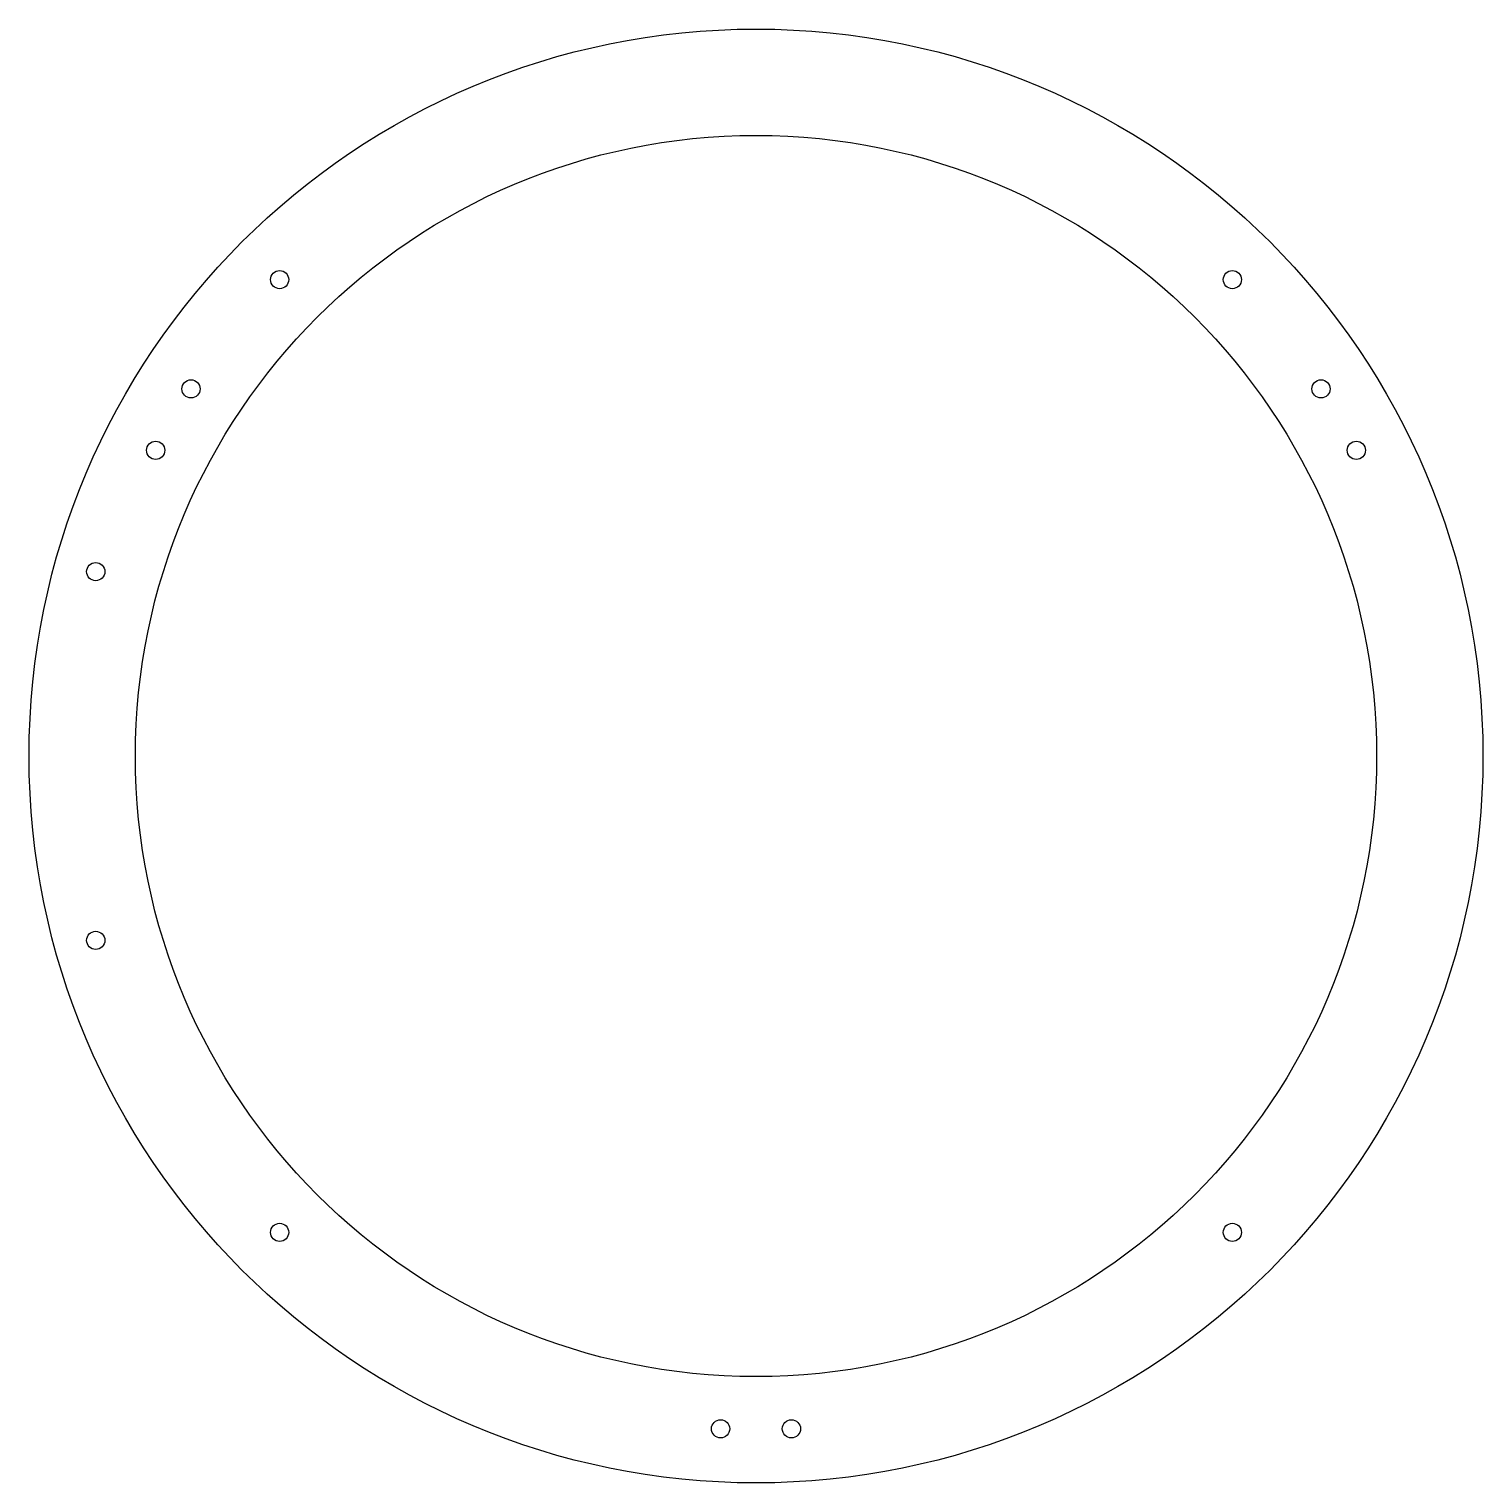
# Model space of a CAD drawing. Header units: millimetres. Extents: x -260 to 260, y -260 to 260.
import ezdxf

# ---------------------------------------------------------------- set-up
doc = ezdxf.new("R2010")
doc.units = ezdxf.units.MM

msp = doc.modelspace()

# ---------------------------------------------------------------- linework, layer by layer
for centre, radius in [((0, 0, 4.76), 260.35), ((0, 0, 4.76), 222.25), ((-170.62, 170.62, 4.76), 3.26), ((170.62, 170.62, 4.76), 3.26), ((-202.34, 131.48, 4.76), 3.26), ((202.34, 131.48, 4.76), 3.26), ((-215.03, 109.49, 4.76), 3.26), ((215.03, 109.49, 4.76), 3.26), ((-236.47, 66.04, 4.76), 3.26), ((-236.47, -66.04, 4.76), 3.26), ((-170.62, -170.62, 4.76), 3.26), ((170.62, -170.62, 4.76), 3.26), ((-12.69, -240.97, 4.76), 3.26), ((12.69, -240.97, 4.76), 3.26)]:
    msp.add_circle(centre, radius)

doc.saveas('drawing.dxf')
